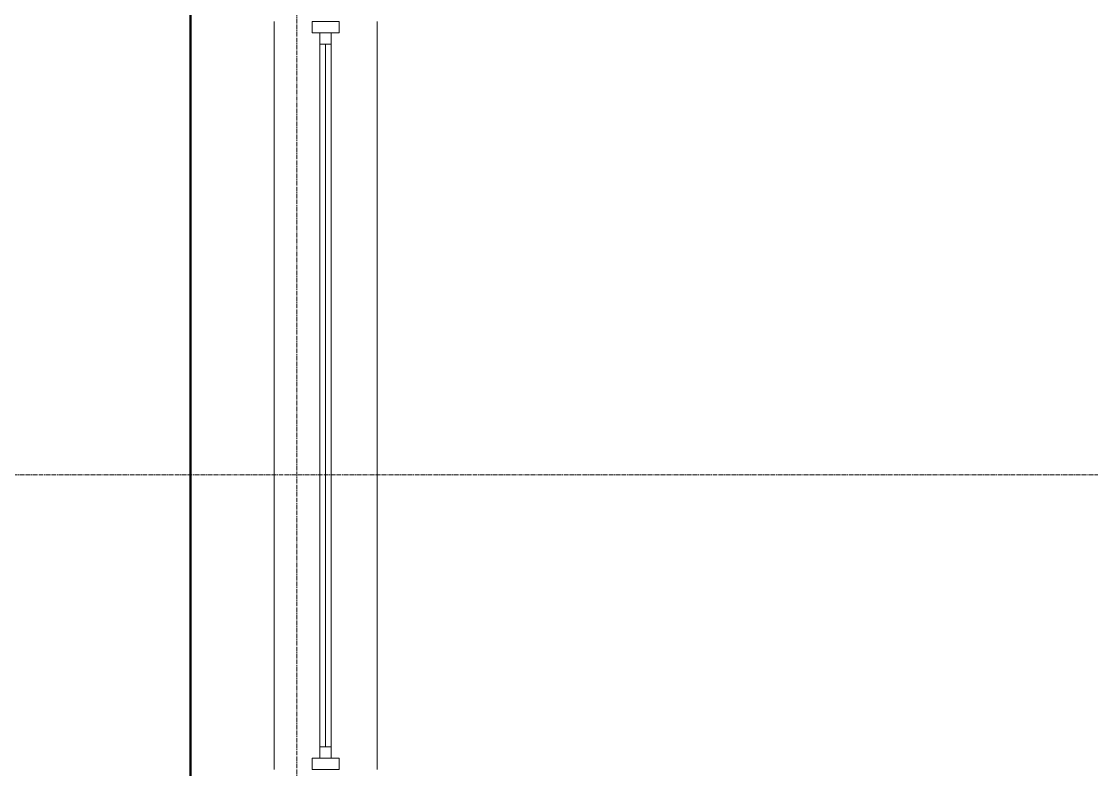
# Model space of a CAD drawing. Header units: millimetres. Extents: x -7155 to 483283, y -227682 to 148426.
# Drawn here: x 18886 to 23607, y 34700 to 38000 of the extents above; entities that cross this region are included whole.
import ezdxf

# ---------------------------------------------------------------- set-up
doc = ezdxf.new("R2010")
doc.units = ezdxf.units.MM
doc.linetypes.add('CENTER2', pattern=[28.575, 19.05, -3.175, 3.175, -3.175])
doc.layers.add('A-Wall_Материал_Газоблок_Контур', color=250, linetype='Continuous', lineweight=0)
doc.layers.add('АР_Окна', color=4, linetype='Continuous', lineweight=5)
doc.layers.add('АР_Оси_РД_100', color=7, linetype='Continuous', lineweight=0, true_color=0x525252)
doc.layers.add('РД_Оси_100', color=7, linetype='Continuous', lineweight=0, true_color=0x525252)

# ---------------------------------------------------------------- blocks, each defined once
blk = doc.blocks.new('СОШ_2200_АР_ОСИ_М100_28.05.24')
at = {"layer": 'АР_Оси_РД_100', "linetype": 'CENTER2'}
for p, q in [((20100, -6155), (20100, 139938.679)), ((29555, 36000), (-5954.958, 36000))]:
    blk.add_line(p, q, dxfattribs=at)

msp = doc.modelspace()

# ---------------------------------------------------------------- linework, layer by layer
at = {"color": 1, "lineweight": 50}
msp.add_lwpolyline([(19632, 34072), (12860, 34072), (12860, 42500), (19632, 42500)], close=True, dxfattribs=at)
at = {"layer": 'A-Wall_Материал_Газоблок_Контур', "color": 18, "linetype": 'Continuous', "lineweight": 0, "true_color": 0x000000}
for p, q in [((20000, 38000), (20000, 34700)), ((20455, 34700), (20455, 38000))]:
    msp.add_line(p, q, dxfattribs=at)
at = {"layer": 'АР_Окна', "color": 18, "linetype": 'Continuous', "lineweight": 5, "true_color": 0x000000}
for p, q in [((20000, 38000), (20000, 34700)), ((20455, 38000), (20455, 34700)), ((20202.5, 37900), (20252.5, 37900)), ((20227.5, 37900), (20227.5, 34800)), ((20202.5, 34800), (20252.5, 34800))]:
    msp.add_line(p, q, dxfattribs=at)
for points in [[(20287.5, 37950), (20287.5, 38000), (20167.5, 38000), (20167.5, 37950)], [(20202.5, 37950), (20252.5, 37950), (20252.5, 34750), (20202.5, 34750)], [(20287.5, 34750), (20287.5, 34700), (20167.5, 34700), (20167.5, 34750)]]:
    msp.add_lwpolyline(points, close=True, dxfattribs=at)

# ---------------------------------------------------------------- block references
at = {"layer": 'РД_Оси_100'}
msp.add_blockref('СОШ_2200_АР_ОСИ_М100_28.05.24', (0, 0), dxfattribs=at)

doc.saveas('drawing.dxf')
